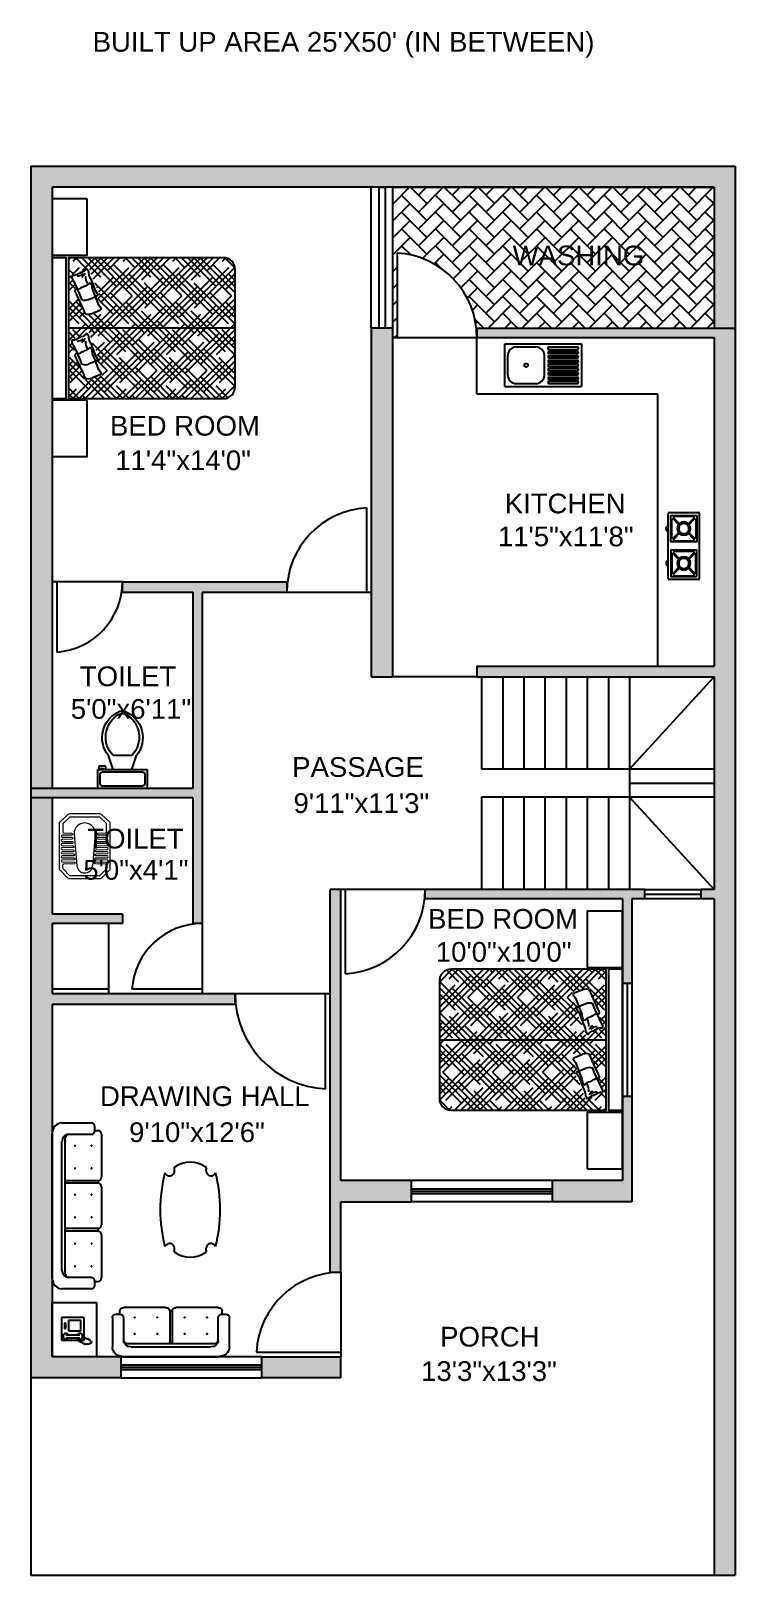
# Model space of a CAD drawing. Extents: x 9 to 309, y 12 to 669.
import ezdxf

# ---------------------------------------------------------------- set-up
doc = ezdxf.new("R2010")
doc.units = 0
doc.layers.get('0').update_dxf_attribs({"linetype": 'CONTINUOUS'})
doc.layers.add('66', color=50, linetype='CONTINUOUS')
doc.layers.add('Sanitary', color=7, linetype='CONTINUOUS')
doc.styles.get("Standard").update_dxf_attribs({"font": 'arial.ttf'})

# ---------------------------------------------------------------- blocks, each defined once
blk = doc.blocks.new('*X226')
at = {"color": 0}
for p, q in [((338.04, 510.4), (342.64, 515)), ((338.04, 513.05), (339.99, 515)), ((346.04, 505.14), (338.04, 513.14)), ((342.06, 511.77), (338.83, 515)), ((342.06, 506.47), (350.6, 515)), ((349.57, 509.57), (344.71, 514.42)), ((346.04, 513.09), (347.94, 515)), ((346.33, 508.08), (353.25, 515)), ((351.38, 510.4), (346.79, 515)), ((353.2, 511.24), (349.44, 515)), ((351.23, 510.33), (355.32, 514.42)), ((354, 513.09), (352.09, 515)), ((359.55, 512.84), (357.39, 515)), ((358.54, 512.34), (361.2, 515)), ((361.32, 513.73), (360.05, 515)), ((361.95, 497.18), (379.76, 515)), ((369.91, 507.79), (362.7, 515)), ((362.9, 514.04), (363.85, 515)), ((363.61, 512.1), (366.51, 515)), ((364.43, 510.27), (367.25, 513.09)), ((365.93, 514.42), (365.35, 515)), ((365.93, 503.81), (377.11, 515)), ((369.91, 510.44), (374.46, 515)), ((376.39, 509.26), (370.65, 515)), ((378.21, 510.1), (373.3, 515)), ((380.02, 510.93), (375.96, 515)), ((386.39, 512.52), (383.91, 515)), ((384.85, 512.13), (387.72, 515)), ((388.16, 513.4), (386.56, 515)), ((390.18, 514.04), (389.21, 515)), ((389.38, 514.01), (390.37, 515)), ((393.77, 510.44), (390.88, 513.34)), ((390.94, 512.91), (393.02, 515)), ((398.04, 511.48), (396.42, 513.09)), ((398.04, 514.13), (397.17, 515)), ((397.75, 514.42), (398.04, 514.71)), ((347.5, 501.03), (338.04, 510.49)), ((338.04, 507.75), (339.41, 509.12)), ((354, 491.88), (338.04, 507.84)), ((338.09, 499.84), (346.05, 507.8)), ((357.97, 490.56), (373.83, 506.41)), ((373.88, 501.16), (364.14, 510.9)), ((377.86, 494.53), (366.04, 506.35)), ((374.57, 508.43), (372.56, 510.44)), ((376.93, 509.51), (379.19, 511.77)), ((385.82, 494.53), (398.04, 506.76)), ((389.79, 501.16), (398.04, 509.41)), ((397.75, 503.81), (392.41, 509.15)), ((393.77, 507.79), (398.04, 512.06)), ((338.04, 497.14), (346.51, 505.61)), ((357.97, 485.25), (338.04, 505.19)), ((338.04, 494.49), (346.98, 503.43)), ((338.04, 491.84), (347.37, 501.16)), ((338.09, 478.62), (359.3, 499.84)), ((361.95, 478.62), (340.74, 499.84)), ((342.06, 485.25), (361.51, 504.7)), ((346.04, 491.88), (356.81, 502.65)), ((350.02, 498.51), (347.79, 500.74)), ((350.02, 498.51), (354.08, 502.57)), ((373.88, 479.95), (352.67, 501.16)), ((369.91, 486.58), (353.66, 502.82)), ((354, 483.93), (374.3, 504.23)), ((365.93, 493.21), (356.58, 502.55)), ((361.95, 499.84), (358.43, 503.36)), ((381.84, 487.9), (364.09, 505.65)), ((385.82, 481.27), (364.6, 502.49)), ((365.93, 482.6), (387.14, 503.81)), ((369.91, 489.23), (382.58, 501.9)), ((373.88, 495.86), (380.46, 502.43)), ((377.86, 481.27), (398.04, 501.45)), ((397.75, 482.6), (378.82, 501.52)), ((393.77, 489.23), (380.53, 502.47)), ((381.84, 487.9), (398.04, 504.11)), ((389.79, 495.86), (383.39, 502.26)), ((385.82, 502.49), (385.24, 503.06)), ((398.04, 495.57), (388.93, 504.67)), ((398.04, 498.22), (390.86, 505.4)), ((398.04, 500.87), (392.82, 506.09)), ((338.09, 497.18), (338.04, 497.23)), ((342.06, 490.56), (338.04, 494.58)), ((338.04, 489.18), (343.39, 494.53)), ((338.04, 475.93), (355.32, 493.21)), ((365.93, 471.99), (344.71, 493.21)), ((350.02, 477.3), (371.23, 498.51)), ((377.86, 473.32), (356.65, 494.53)), ((361.95, 475.97), (383.16, 497.18)), ((389.79, 474.65), (368.58, 495.86)), ((373.88, 474.65), (395.1, 495.86)), ((398.04, 479.66), (380.51, 497.18)), ((398.04, 492.92), (392.44, 498.51)), ((397.75, 493.21), (398.04, 493.5)), ((346.04, 483.93), (338.04, 491.93)), ((350.02, 477.3), (338.04, 489.28)), ((338.04, 486.53), (339.41, 487.9)), ((354, 470.67), (338.04, 486.62)), ((346.04, 470.67), (367.25, 491.88)), ((357.97, 469.34), (379.19, 490.56)), ((381.84, 466.69), (360.62, 487.9)), ((369.91, 468.02), (391.12, 489.23)), ((393.77, 468.02), (372.56, 489.23)), ((398.04, 477.01), (384.49, 490.56)), ((389.79, 479.95), (398.04, 488.2)), ((393.77, 486.58), (398.04, 490.85)), ((398.04, 490.26), (396.42, 491.88)), ((338.04, 473.27), (351.34, 486.58)), ((357.97, 464.04), (338.04, 483.97)), ((342.06, 464.04), (363.28, 485.25)), ((369.91, 465.36), (348.69, 486.58)), ((354, 462.71), (375.21, 483.93)), ((385.82, 460.06), (364.6, 481.27)), ((365.93, 461.39), (387.14, 482.6)), ((397.75, 461.39), (376.53, 482.6)), ((377.86, 460.06), (398.04, 480.24)), ((381.84, 466.69), (398.04, 482.89)), ((385.82, 473.32), (398.04, 485.54)), ((398.04, 474.35), (388.47, 483.93)), ((338.04, 470.62), (347.37, 479.95)), ((338.09, 475.97), (338.04, 476.02)), ((338.09, 457.41), (359.3, 478.62)), ((361.95, 457.41), (340.74, 478.62)), ((350.02, 456.08), (371.23, 477.3)), ((373.88, 458.74), (352.67, 479.95)), ((361.95, 454.76), (383.16, 475.97)), ((389.79, 453.43), (368.58, 474.65)), ((373.88, 453.43), (395.1, 474.65)), ((398.04, 458.44), (380.51, 475.97)), ((398.04, 471.7), (392.44, 477.3)), ((342.06, 469.34), (338.04, 473.37)), ((338.04, 467.97), (343.39, 473.32)), ((338.04, 454.71), (355.32, 471.99)), ((346.04, 462.71), (338.04, 470.71)), ((350.02, 456.08), (338.04, 468.06)), ((365.93, 450.78), (344.71, 471.99)), ((346.04, 449.45), (367.25, 470.67)), ((377.86, 452.11), (356.65, 473.32)), ((357.97, 448.13), (379.19, 469.34)), ((369.91, 446.8), (391.12, 468.02)), ((393.77, 446.8), (372.56, 468.02)), ((398.04, 455.79), (384.49, 469.34)), ((389.79, 458.74), (398.04, 466.98)), ((393.77, 465.36), (398.04, 469.63)), ((398.04, 469.05), (396.42, 470.67)), ((397.75, 471.99), (398.04, 472.29)), ((338.04, 465.32), (339.41, 466.69)), ((354, 449.45), (338.04, 465.41)), ((338.04, 452.06), (351.34, 465.36)), ((356.8, 444), (338.04, 462.76)), ((343.24, 444), (363.28, 464.04)), ((369.91, 444.15), (348.69, 465.36)), ((356.49, 444), (375.21, 462.71)), ((381.84, 445.48), (360.62, 466.69)), ((369.75, 444), (387.14, 461.39)), ((393.86, 444.07), (376.53, 461.39)), ((381.84, 445.48), (398.04, 461.68)), ((385.82, 452.11), (398.04, 464.33)), ((398.04, 453.14), (388.47, 462.71)), ((338.04, 449.41), (347.37, 458.74)), ((338.09, 454.76), (338.04, 454.8)), ((354.15, 444), (340.74, 457.41)), ((345.89, 444), (359.3, 457.41)), ((367.41, 444), (352.67, 458.74)), ((359.15, 444), (371.23, 456.08)), ((380.66, 444), (364.6, 460.06)), ((372.4, 444), (383.16, 454.76)), ((391.27, 444), (380.51, 454.76)), ((383.01, 444), (398.04, 459.03)), ((398.04, 450.49), (392.44, 456.08)), ((342.06, 448.13), (338.04, 452.15)), ((343.54, 444), (338.04, 449.5)), ((338.4, 447.12), (343.39, 452.11)), ((351.5, 444), (344.71, 450.78)), ((348.54, 444), (355.32, 450.78)), ((364.75, 444), (356.65, 452.11)), ((361.8, 444), (367.25, 449.45)), ((378.01, 444), (368.58, 453.43)), ((375.06, 444), (379.19, 448.13)), ((388.62, 444), (384.49, 448.13)), ((385.66, 444), (395.1, 453.43)), ((393.77, 444.15), (398, 448.38)), ((397.93, 447.95), (396.42, 449.45)), ((397.75, 450.78), (398.04, 451.07)), ((348.85, 444), (348.69, 444.15)), ((351.19, 444), (351.34, 444.15)), ((362.1, 444), (360.62, 445.48)), ((375.36, 444), (372.56, 446.8)), ((388.31, 444), (391.12, 446.8))]:
    blk.add_line(p, q, dxfattribs=at)
blk = doc.blocks.new('Toilet - top')
for p, q in [((9.5, -6), (9.5, -2)), ((-10, -8.5), (-8, -8.5)), ((-10, -9.5), (-10, -8.5)), ((-7, -9.5), (-10, -9.5)), ((-8, -8.5), (-8, -8)), ((-7, -8), (-7, -9.5)), ((-4, -8), (-6, -14)), ((4, -8), (6, -14)), ((4, -14), (-4, -14))]:
    blk.add_line(p, q)
blk.add_lwpolyline([(10.5, -8), (10.5, 0), (-10.5, 0), (-10.5, -8)], close=True)
for points in [[(-9.5, -2), (-9.5, -6)], [(8.5, -1), (-8.5, -1)], [(-8.5, -7), (8.5, -7)]]:
    blk.add_lwpolyline(points)
for centre, radius, start, end in [((-8.62, -1.88), 0.884, 81.8699, 188.1301), ((-8.62, -6.12), 0.884, 171.8699, 278.1301), ((8.62, -1.88), 0.884, 351.8699, 98.1301), ((8.62, -6.12), 0.884, 261.8699, 8.1301), ((3.52, -21.58), 12.17, 141.46911, 247.97143), ((4.2, -21.82), 11.33, 136.36773, 238.94682), ((-3.52, -21.58), 12.17, 292.02843, 38.53071), ((-4.2, -21.82), 11.33, 301.05301, 43.63209), ((0, -27.88), 4, 245.73182, 294.26817), ((0, -29), 4, 254.86053, 285.13947)]:
    blk.add_arc(centre, radius, start, end)
blk = doc.blocks.new('SO')
at = {"color": 9}
for p, q in [((-648.45, -809.98), (-603.61, -809.98)), ((-648.45, -809.98), (-603.61, -809.98)), ((-653.76, -828.55), (-653.76, -814.63)), ((-653.76, -828.55), (-653.76, -814.63)), ((-648.45, -828.55), (-648.45, -817.72)), ((-648.45, -828.55), (-648.45, -817.72)), ((-644.91, -814.63), (-607.15, -814.63)), ((-644.91, -814.63), (-607.15, -814.63)), ((-644.91, -816.17), (-607.15, -816.17)), ((-644.91, -816.17), (-607.15, -816.17)), ((-626.62, -831.64), (-626.62, -816.17)), ((-626.62, -831.64), (-626.62, -816.17)), ((-626.62, -831.64), (-626.62, -816.17)), ((-626.62, -831.64), (-626.62, -816.17)), ((-625.44, -831.64), (-625.44, -816.17)), ((-625.44, -831.64), (-625.44, -816.17)), ((-603.61, -817.72), (-603.61, -828.55)), ((-603.61, -817.72), (-603.61, -828.55)), ((-598.3, -814.63), (-598.3, -828.55)), ((-598.3, -814.63), (-598.3, -828.55)), ((-651.99, -830.1), (-650.22, -830.1)), ((-651.99, -830.1), (-650.22, -830.1)), ((-650.22, -830.1), (-650.22, -831.64)), ((-650.22, -830.1), (-650.22, -831.64)), ((-626.62, -831.64), (-625.44, -831.64)), ((-626.62, -831.64), (-625.44, -831.64)), ((-601.84, -830.1), (-601.84, -831.64)), ((-601.84, -830.1), (-600.07, -830.1)), ((-601.84, -830.1), (-600.07, -830.1)), ((-601.84, -830.1), (-601.84, -831.64)), ((-628.39, -833.19), (-648.45, -833.19)), ((-628.39, -833.19), (-648.45, -833.19)), ((-603.61, -833.19), (-623.67, -833.19)), ((-603.61, -833.19), (-623.67, -833.19))]:
    blk.add_line(p, q, dxfattribs=at)
for centre, major_axis, start_param, end_param in [((-648.45, -814.63), (5.31, 0), 1.570796, 3.141593), ((-648.45, -814.63), (5.31, 0), 1.570796, 3.141593), ((-603.61, -814.63), (-5.31, 0), 3.141593, 4.712389), ((-603.61, -814.63), (-5.31, 0), 3.141593, 4.712389), ((-644.91, -817.72), (-3.54, 0), 4.712389, 6.283185), ((-644.91, -817.72), (-3.54, 0), 4.712389, 6.283185), ((-645.89, -818.32), (-2.65, 0), 4.332267, 6.019807), ((-645.89, -818.32), (-2.65, 0), 4.332267, 6.019807), ((-607.15, -817.72), (-3.54, 0), 3.141593, 4.712389), ((-607.15, -817.72), (-3.54, 0), 3.141593, 4.712389), ((-606.17, -818.32), (-2.65, 0), 3.404971, 5.092511), ((-606.17, -818.32), (-2.65, 0), 3.404971, 5.092511), ((-643.14, -820.81), (-0.133, 0), 3.141593, 6.283185), ((-643.14, -820.81), (-0.133, 0), 3.141593, 6.283185), ((-643.14, -820.81), (-0.133, 0), 0, 3.141593), ((-643.14, -820.81), (-0.133, 0), 0, 3.141593), ((-632.52, -820.81), (-0.133, 0), 3.141593, 6.283185), ((-632.52, -820.81), (-0.133, 0), 3.141593, 6.283185), ((-632.52, -820.81), (-0.133, 0), 0, 3.141593), ((-632.52, -820.81), (-0.133, 0), 0, 3.141593), ((-619.54, -820.81), (-0.133, 0), 3.141593, 6.283185), ((-619.54, -820.81), (-0.133, 0), 3.141593, 6.283185), ((-619.54, -820.81), (-0.133, 0), 0, 3.141593), ((-619.54, -820.81), (-0.133, 0), 0, 3.141593), ((-608.92, -820.81), (-0.133, 0), 3.141593, 6.283185), ((-608.92, -820.81), (-0.133, 0), 3.141593, 6.283185), ((-608.92, -820.81), (-0.133, 0), 0, 3.141593), ((-608.92, -820.81), (-0.133, 0), 0, 3.141593), ((-651.99, -828.55), (-1.77, 0), 0, 1.570796), ((-651.99, -828.55), (-1.77, 0), 0, 1.570796), ((-650.22, -828.55), (1.77, 0), 4.712389, 6.283185), ((-650.22, -828.55), (1.77, 0), 4.712389, 6.283185), ((-648.45, -831.64), (-1.77, 0), 0, 1.570796), ((-648.45, -831.64), (-1.77, 0), 0, 1.570796), ((-643.14, -828.55), (-0.133, 0), 3.141593, 6.283185), ((-643.14, -828.55), (-0.133, 0), 3.141593, 6.283185), ((-643.14, -828.55), (-0.133, 0), 0, 3.141593), ((-643.14, -828.55), (-0.133, 0), 0, 3.141593), ((-632.52, -828.55), (-0.133, 0), 3.141593, 6.283185), ((-632.52, -828.55), (-0.133, 0), 3.141593, 6.283185), ((-632.52, -828.55), (-0.133, 0), 0, 3.141593), ((-632.52, -828.55), (-0.133, 0), 0, 3.141593), ((-628.39, -831.64), (-1.77, 0), 1.570796, 3.141593), ((-628.39, -831.64), (-1.77, 0), 1.570796, 3.141593), ((-623.67, -831.64), (1.77, 0), 3.141593, 4.712389), ((-623.67, -831.64), (1.77, 0), 3.141593, 4.712389), ((-619.54, -828.55), (-0.133, 0), 3.141593, 6.283185), ((-619.54, -828.55), (-0.133, 0), 3.141593, 6.283185), ((-619.54, -828.55), (-0.133, 0), 0, 3.141593), ((-619.54, -828.55), (-0.133, 0), 0, 3.141593), ((-608.92, -828.55), (-0.133, 0), 3.141593, 6.283185), ((-608.92, -828.55), (-0.133, 0), 3.141593, 6.283185), ((-608.92, -828.55), (-0.133, 0), 0, 3.141593), ((-608.92, -828.55), (-0.133, 0), 0, 3.141593), ((-601.84, -828.55), (-1.77, 0), 0, 1.570796), ((-601.84, -828.55), (-1.77, 0), 0, 1.570796), ((-603.61, -831.64), (1.77, 0), 4.712389, 6.283185), ((-603.61, -831.64), (1.77, 0), 4.712389, 6.283185), ((-600.07, -828.55), (1.77, 0), 4.712389, 6.283185), ((-600.07, -828.55), (1.77, 0), 4.712389, 6.283185)]:
    blk.add_ellipse(centre, major_axis=major_axis, ratio=0.874024, start_param=start_param, end_param=end_param, dxfattribs=at)

msp = doc.modelspace()

# ---------------------------------------------------------------- hatches: boundary and pattern name
at = {"linetype": 'ByBlock', "ltscale": 50}
for points in [[(153.52, 602.73), (162.52, 602.73), (234.52, 602.73), (299.52, 602.73), (299.52, 542.74), (308.52, 542.74), (308.52, 611.73), (8.52, 611.73), (8.52, 346.73), (17.52, 346.73), (17.52, 430.23), (17.52, 482.73), (17.52, 602.73)], [(153.52, 394.23), (162.52, 394.23), (162.52, 398.73), (162.52, 538.74), (162.52, 542.74), (153.52, 542.74)], [(299.52, 398.73), (198.52, 398.73), (198.52, 394.23), (299.52, 394.23), (299.52, 303.73), (294.02, 303.73), (294.02, 299.73), (299.52, 299.73), (299.52, 11.73), (308.52, 11.73), (308.52, 542.74), (299.52, 542.74), (198.52, 542.74), (198.52, 538.74), (299.52, 538.74)], [(77.52, 342.73), (77.52, 289.23), (81.52, 289.23), (81.52, 430.23), (117.52, 430.23), (117.52, 434.73), (47.52, 434.73), (47.52, 430.23), (77.52, 430.23), (77.52, 346.73), (8.52, 346.73), (8.52, 342.73)], [(8.52, 95.73), (46.77, 95.73), (46.77, 104.73), (17.52, 104.73), (17.52, 127.87), (17.52, 230.73), (17.52, 254.73), (95.52, 254.73), (95.52, 259.23), (17.52, 259.23), (17.52, 289.23), (47.52, 289.23), (47.52, 293.23), (17.52, 293.23), (17.52, 342.73), (8.52, 342.73)], [(140.52, 303.73), (136.02, 303.73), (136.02, 259.23), (136.02, 140.73), (140.52, 140.73), (140.52, 170.73), (170.52, 170.73), (170.52, 179.73), (140.52, 179.73)], [(176.52, 303.73), (176.52, 299.73), (260.52, 299.73), (260.52, 263.73), (264.52, 263.73), (264.52, 299.73), (270.02, 299.73), (270.02, 303.73)], [(264.52, 170.73), (264.52, 215.73), (260.52, 215.73), (260.52, 209.73), (260.52, 179.73), (230.52, 179.73), (230.52, 170.73)], [(140.52, 95.73), (140.52, 104.73), (106.77, 104.73), (106.77, 95.73)]]:
    msp.add_hatch(color=256, dxfattribs=at).paths.add_polyline_path(points)
at = {"linetype": 'ByBlock', "ltscale": 50, "true_color": 0xb1cde1}
h = msp.add_hatch(dxfattribs=at)
h.set_pattern_fill('AR-HBONE', color=9, scale=0.05, style=0)
h.set_pattern_definition([(45, (-448077.639, 221082.587), (7e-16, 7.184204897), [15.24, -5.08]), (135, (-448074.047, 221086.179), (7e-16, 7.184204897), [15.24, -5.08])])
h.paths.add_polyline_path([(299.52, 602.73), (229.97, 602.73), (162.52, 602.73), (162.52, 542.74), (162.52, 538.74), (164.52, 538.74), (164.52, 574.68, -0.398022), (198.52, 538.74), (198.52, 542.74), (299.52, 542.74)])
h.paths.add_polyline_path([(211.58, 567.15), (271.98, 567.15), (271.98, 580.17), (211.58, 580.17)], flags=24)

# ---------------------------------------------------------------- linework, layer by layer
at = {"linetype": 'ByBlock', "ltscale": 50}
for p, q in [((8.52, 611.73), (8.52, 11.73)), ((8.52, 611.73), (308.52, 611.73)), ((308.52, 611.73), (308.52, 11.73)), ((153.52, 602.73), (17.52, 602.73)), ((17.52, 602.73), (17.52, 482.73)), ((162.52, 602.73), (153.52, 602.73)), ((162.52, 602.73), (234.52, 602.73)), ((299.52, 602.73), (229.97, 602.73)), ((229.97, 602.73), (299.52, 602.73)), ((299.52, 602.73), (299.52, 542.74)), ((153.52, 542.74), (153.52, 394.23)), ((162.52, 542.74), (153.52, 542.74)), ((162.52, 542.74), (162.52, 538.74)), ((198.52, 542.74), (198.52, 538.74)), ((198.52, 542.74), (299.52, 542.74)), ((299.52, 542.74), (308.52, 542.74)), ((162.52, 538.74), (162.52, 398.73)), ((198.52, 538.74), (299.52, 538.74)), ((198.52, 514.74), (198.52, 538.74)), ((275.52, 538.74), (275.52, 538.74)), ((299.52, 538.74), (299.52, 398.73)), ((198.52, 514.74), (275.52, 514.74)), ((275.52, 514.74), (275.52, 398.73)), ((299.52, 514.74), (299.52, 514.74)), ((17.52, 482.73), (17.52, 430.23)), ((47.52, 434.73), (117.52, 434.73)), ((47.52, 430.23), (47.52, 434.73)), ((117.52, 434.73), (117.52, 430.23)), ((17.52, 430.23), (17.52, 346.73)), ((47.52, 430.23), (77.52, 430.23)), ((77.52, 430.23), (77.52, 346.73)), ((81.52, 430.23), (81.52, 289.23)), ((81.52, 430.23), (117.52, 430.23)), ((162.52, 398.73), (162.52, 394.23)), ((198.52, 398.73), (299.52, 398.73)), ((198.52, 398.73), (198.52, 394.23)), ((153.52, 394.23), (162.52, 394.23)), ((198.52, 394.23), (162.52, 394.23)), ((198.52, 394.23), (299.52, 394.23)), ((299.52, 394.23), (299.52, 303.73)), ((77.52, 346.73), (8.52, 346.73)), ((77.52, 342.73), (8.52, 342.73)), ((17.52, 342.73), (17.52, 293.23)), ((77.52, 342.73), (77.52, 289.23)), ((140.52, 303.73), (136.02, 303.73)), ((136.02, 259.23), (136.02, 303.73)), ((140.52, 179.73), (140.52, 303.73)), ((176.52, 299.73), (176.52, 303.73)), ((270.02, 303.73), (176.52, 303.73)), ((270.02, 299.73), (270.02, 303.73)), ((299.52, 303.73), (294.02, 303.73)), ((294.02, 299.73), (294.02, 303.73)), ((260.52, 299.73), (176.52, 299.73)), ((260.52, 299.73), (260.52, 179.73)), ((270.02, 299.73), (264.52, 299.73)), ((264.52, 299.73), (264.52, 263.73)), ((299.52, 299.73), (294.02, 299.73)), ((299.52, 299.73), (299.52, 11.73)), ((47.52, 293.23), (17.52, 293.23)), ((47.52, 293.23), (47.52, 289.23)), ((17.52, 289.23), (17.52, 259.23)), ((47.52, 289.23), (17.52, 289.23)), ((41.52, 289.23), (41.52, 259.23)), ((81.52, 289.23), (77.52, 289.23)), ((260.52, 263.73), (264.52, 263.73)), ((41.52, 261.23), (17.52, 261.23)), ((95.52, 259.23), (17.52, 259.23)), ((95.52, 254.73), (95.52, 259.23)), ((136.02, 140.73), (136.02, 259.23)), ((17.52, 254.73), (17.52, 230.73)), ((95.52, 254.73), (17.52, 254.73)), ((17.52, 230.73), (17.52, 104.73)), ((260.52, 215.73), (264.52, 215.73)), ((264.52, 215.73), (264.52, 170.73)), ((170.52, 179.73), (140.52, 179.73)), ((170.52, 179.73), (170.52, 170.73)), ((230.52, 179.73), (230.52, 170.73)), ((260.52, 179.73), (230.52, 179.73)), ((140.52, 140.73), (140.52, 170.73)), ((140.52, 170.73), (170.52, 170.73)), ((264.52, 170.73), (230.52, 170.73)), ((136.02, 140.73), (140.52, 140.73)), ((46.77, 104.73), (17.52, 104.73)), ((46.77, 104.73), (46.77, 95.73)), ((106.77, 104.73), (140.52, 104.73)), ((106.77, 104.73), (106.77, 95.73)), ((140.52, 95.73), (140.52, 104.73)), ((46.77, 95.73), (8.52, 95.73)), ((140.52, 95.73), (106.77, 95.73)), ((8.52, 11.73), (299.53, 11.73)), ((248.52, 11.73), (308.52, 11.73))]:
    msp.add_line(p, q, dxfattribs=at)
at = {"color": 121, "linetype": 'ByBlock', "ltscale": 50}
for p, q in [((153.52, 542.74), (153.52, 602.73)), ((162.52, 602.73), (162.52, 542.74)), ((200.52, 394.23), (200.52, 354.98)), ((209.52, 394.23), (209.52, 354.98)), ((218.52, 394.23), (218.52, 354.98)), ((227.52, 394.23), (227.52, 354.98)), ((236.52, 394.23), (236.52, 354.98)), ((245.52, 394.23), (245.52, 354.98)), ((254.52, 394.23), (254.52, 354.98)), ((263.52, 394.23), (263.52, 303.73)), ((263.52, 354.98), (299.52, 394.23)), ((299.52, 354.98), (200.52, 354.98)), ((263.52, 348.98), (299.52, 348.98)), ((200.52, 342.98), (200.52, 303.73)), ((299.52, 342.98), (200.52, 342.98)), ((209.52, 342.98), (209.52, 303.73)), ((218.52, 342.98), (218.52, 303.73)), ((227.52, 342.98), (227.52, 303.73)), ((236.52, 342.98), (236.52, 303.73)), ((245.52, 342.98), (245.52, 303.73)), ((254.52, 342.98), (254.52, 303.73)), ((263.52, 342.98), (299.52, 303.73)), ((270.02, 303.73), (294.02, 303.73)), ((294.02, 299.73), (270.02, 299.73)), ((264.52, 263.73), (264.52, 215.73)), ((230.52, 179.73), (170.52, 179.73)), ((230.52, 170.73), (170.52, 170.73)), ((106.77, 104.73), (46.77, 104.73)), ((46.77, 95.73), (106.77, 95.73))]:
    msp.add_line(p, q, dxfattribs=at)
at = {"color": 70, "linetype": 'ByBlock', "ltscale": 50}
for p, q in [((164.52, 574.68), (164.52, 538.74)), ((162.52, 538.74), (198.52, 538.74)), ((151.52, 466.18), (151.52, 430.23)), ((47.52, 434.73), (17.52, 434.73)), ((19.52, 434.73), (19.52, 404.8)), ((117.52, 430.23), (153.52, 430.23)), ((176.52, 303.73), (140.52, 303.73)), ((142.52, 267.79), (142.52, 303.73)), ((81.52, 289.23), (81.52, 259.23)), ((81.52, 261.23), (51.59, 261.23)), ((136.02, 259.23), (95.52, 259.23)), ((134.02, 218.78), (134.02, 259.23)), ((140.52, 140.73), (140.52, 104.73)), ((104.57, 106.73), (140.52, 106.73))]:
    msp.add_line(p, q, dxfattribs=at)
at = {"color": 3}
for p, q in [((95.52, 542.73), (24.52, 542.73)), ((182.52, 239.73), (253.52, 239.73))]:
    msp.add_line(p, q, dxfattribs=at)
at = {"color": 9, "true_color": 0xb1cde1}
for p, q in [((81.52, 390.24), (81.52, 329.23)), ((81.52, 390.24), (81.52, 329.23)), ((21.73, 204.26), (34.36, 204.26)), ((21.73, 204.26), (34.36, 204.26)), ((17.52, 138.44), (17.52, 199.45)), ((17.52, 138.44), (17.52, 199.45)), ((24.53, 199.45), (34.36, 199.45)), ((24.53, 199.45), (34.36, 199.45)), ((35.76, 201.05), (35.76, 202.66)), ((35.76, 201.05), (35.76, 202.66)), ((35.76, 201.05), (37.16, 201.05)), ((35.76, 201.05), (37.16, 201.05)), ((38.57, 199.45), (38.57, 181.25)), ((38.57, 199.45), (38.57, 181.25)), ((21.73, 141.65), (21.73, 196.24)), ((21.73, 141.65), (21.73, 196.24)), ((23.13, 141.65), (23.13, 196.24)), ((23.13, 141.65), (23.13, 196.24)), ((37.16, 179.65), (23.13, 179.65)), ((37.16, 179.65), (23.13, 179.65)), ((37.16, 178.58), (23.13, 178.58)), ((37.16, 178.58), (23.13, 178.58)), ((37.16, 178.58), (37.16, 179.65)), ((37.16, 178.58), (37.16, 179.65)), ((38.57, 176.97), (38.57, 160.92)), ((38.57, 176.97), (38.57, 160.92)), ((37.16, 159.31), (23.13, 159.31)), ((37.16, 159.31), (23.13, 159.31)), ((37.16, 158.24), (23.13, 158.24)), ((37.16, 158.24), (23.13, 158.24)), ((37.16, 158.24), (37.16, 159.26)), ((37.16, 158.24), (37.16, 159.26)), ((38.57, 156.63), (38.57, 138.44)), ((38.57, 156.63), (38.57, 138.44)), ((34.36, 138.44), (24.53, 138.44)), ((34.36, 138.44), (24.53, 138.44)), ((34.36, 133.62), (21.73, 133.62)), ((34.36, 133.62), (21.73, 133.62)), ((35.76, 135.23), (35.76, 136.83)), ((35.76, 136.83), (37.16, 136.83)), ((35.76, 136.83), (37.16, 136.83)), ((35.76, 135.23), (35.76, 136.83))]:
    msp.add_line(p, q, dxfattribs=at)
at = {"color": 3, "lineweight": 20}
for p, q in [((24.28, 335.61), (20.82, 332.32)), ((38.06, 335.84), (24.85, 335.84)), ((38.06, 335.84), (33.23, 335.84)), ((42.09, 332.32), (38.63, 335.61)), ((20.56, 331.73), (20.56, 312.58)), ((42.35, 312.58), (42.35, 331.73)), ((26.95, 327.1), (28.12, 313.8)), ((35.96, 327.1), (34.79, 313.8)), ((20.81, 312), (24.16, 308.66)), ((38.75, 308.66), (42.1, 312)), ((24.41, 308.42), (24.4, 308.42)), ((24.74, 308.42), (38.17, 308.42)), ((38.5, 308.42), (38.51, 308.42))]:
    msp.add_line(p, q, dxfattribs=at)
at = {"color": 30, "linetype": 'ByBlock', "ltscale": 50}
for p, q in [((270.02, 301.73), (294.02, 301.73)), ((262.52, 263.73), (262.52, 215.73)), ((170.52, 176.23), (230.52, 176.23)), ((170.52, 175.23), (230.52, 175.23)), ((170.52, 174.23), (230.52, 174.23)), ((46.77, 101.23), (106.77, 101.23)), ((46.77, 100.23), (106.77, 100.23)), ((46.77, 99.23), (106.77, 99.23))]:
    msp.add_line(p, q, dxfattribs=at)
msp.add_lwpolyline([(156.9, 602.73), (159.45, 602.73), (159.45, 542.74), (156.9, 542.74)], close=True, dxfattribs=at)
at = {"linetype": 'ByBlock', "ltscale": 50}
msp.add_lwpolyline([(234.52, 602.73), (162.52, 602.73)], dxfattribs=at)
at = {"color": 50}
for points in [[(32.52, 597.73), (17.52, 597.73), (17.52, 573.73), (32.52, 573.73)], [(32.52, 512.05), (17.52, 512.05), (17.52, 488.05), (32.52, 488.05)], [(245.52, 270.42), (260.52, 270.42), (260.52, 294.42), (245.52, 294.42)], [(245.52, 184.73), (260.52, 184.73), (260.52, 208.73), (245.52, 208.73)]]:
    msp.add_lwpolyline(points, close=True, dxfattribs=at)
at = {"color": 2}
for points in [[(17.52, 572.73), (17.52, 512.73), (23.52, 512.73), (23.52, 572.73)], [(260.52, 209.73), (260.52, 269.73), (254.52, 269.73), (254.52, 209.73)]]:
    msp.add_lwpolyline(points, close=True, dxfattribs=at)
at = {"color": 3}
for points in [[(90.52, 572.73), (24.52, 572.73), (24.52, 512.73), (90.52, 512.73, 0.414214), (95.52, 517.73), (95.52, 567.73, 0.414214)], [(187.52, 209.73), (253.52, 209.73), (253.52, 269.73), (187.52, 269.73, 0.414214), (182.52, 264.73), (182.52, 214.73, 0.414214)]]:
    msp.add_lwpolyline(points, format="xyb", close=True, dxfattribs=at)
at = {"color": 1}
for points in [[(33.21, 566.85), (33.04, 567.08), (32.8, 567.37), (32.63, 567.73), (32.22, 567.84), (31.92, 567.67), (31.04, 566.9), (30.75, 566.67), (29.87, 566.43), (29.34, 566.14), (28.81, 565.9), (28.28, 565.67), (27.81, 565.38), (27.17, 565.08), (26.81, 565.14), (26.29, 565.2), (26.08, 565.09), (26, 564.99), (25.93, 564.85), (25.93, 564.61), (25.93, 564.32), (25.99, 564.02), (26.23, 563.73), (26.46, 563.14), (26.64, 562.85), (28.05, 559.79), (29.51, 556.5), (29.87, 555.62), (30.28, 554.92), (30.87, 554.68), (31.63, 554.62), (32.45, 554.74), (33.1, 554.92), (33.39, 555.09), (34.51, 555.5), (36.5, 556.39), (36.95, 556.56), (37.05, 556.76), (37.08, 557.03), (36.13, 558.44), (34.15, 563.61), (33.98, 563.85), (33.39, 565.34), (33.27, 566.4), (33.21, 566.67)], [(34.59, 560.9), (34.42, 561.13), (34.18, 561.43), (34.01, 561.78), (33.6, 561.9), (33.3, 561.72), (32.42, 560.96), (32.13, 560.72), (31.25, 560.49), (30.72, 560.19), (30.19, 559.96), (29.66, 559.72), (29.19, 559.43), (28.55, 559.13), (28.19, 559.19), (27.67, 559.25), (27.46, 559.14), (27.39, 559.04), (27.31, 558.9), (27.31, 558.66), (27.31, 558.37), (27.37, 558.08), (27.61, 557.78), (27.84, 557.19), (28.02, 556.9), (29.43, 553.85), (30.9, 550.55), (31.25, 549.67), (31.66, 548.97), (32.25, 548.73), (33.01, 548.67), (33.83, 548.79), (34.48, 548.97), (34.77, 549.14), (35.89, 549.56), (37.88, 550.44), (38.33, 550.61), (38.43, 550.81), (38.46, 551.08), (37.51, 552.49), (35.53, 557.66), (35.36, 557.9), (34.77, 559.39), (34.66, 560.45), (34.59, 560.72)], [(33.21, 539.36), (33.04, 539.59), (32.8, 539.89), (32.63, 540.24), (32.22, 540.36), (31.92, 540.18), (31.04, 539.42), (30.75, 539.18), (29.87, 538.95), (29.34, 538.65), (28.81, 538.42), (28.28, 538.18), (27.81, 537.89), (27.17, 537.6), (26.81, 537.65), (26.29, 537.71), (26.08, 537.61), (26, 537.5), (25.93, 537.36), (25.93, 537.13), (25.93, 536.83), (25.99, 536.54), (26.23, 536.24), (26.46, 535.66), (26.64, 535.36), (28.05, 532.31), (29.51, 529.02), (29.87, 528.13), (30.28, 527.43), (30.87, 527.19), (31.63, 527.14), (32.45, 527.25), (33.1, 527.43), (33.39, 527.61), (34.51, 528.02), (36.5, 528.9), (36.95, 529.08), (37.05, 529.28), (37.08, 529.55), (36.13, 530.95), (34.15, 536.13), (33.98, 536.36), (33.39, 537.85), (33.27, 538.91), (33.21, 539.18)], [(34.59, 533.41), (34.42, 533.64), (34.18, 533.94), (34.01, 534.29), (33.6, 534.41), (33.3, 534.23), (32.42, 533.47), (32.13, 533.23), (31.25, 533), (30.72, 532.7), (30.19, 532.47), (29.66, 532.23), (29.19, 531.94), (28.55, 531.65), (28.19, 531.71), (27.67, 531.76), (27.46, 531.66), (27.39, 531.55), (27.31, 531.41), (27.31, 531.18), (27.31, 530.88), (27.37, 530.59), (27.61, 530.3), (27.84, 529.71), (28.02, 529.41), (29.43, 526.36), (30.9, 523.07), (31.25, 522.19), (31.66, 521.48), (32.25, 521.25), (33.01, 521.19), (33.83, 521.3), (34.48, 521.48), (34.77, 521.66), (35.89, 522.07), (37.88, 522.95), (38.33, 523.13), (38.43, 523.33), (38.46, 523.6), (37.51, 525), (35.53, 530.18), (35.36, 530.41), (34.77, 531.9), (34.66, 532.96), (34.59, 533.23)], [(243.44, 249.06), (243.62, 248.82), (243.85, 248.53), (244.03, 248.18), (244.44, 248.06), (244.73, 248.24), (245.61, 249), (245.91, 249.24), (246.79, 249.47), (247.32, 249.76), (247.85, 250), (248.37, 250.23), (248.84, 250.53), (249.49, 250.82), (249.84, 250.76), (250.37, 250.7), (250.57, 250.81), (250.65, 250.92), (250.72, 251.06), (250.72, 251.29), (250.72, 251.59), (250.66, 251.88), (250.43, 252.17), (250.19, 252.76), (250.02, 253.06), (248.61, 256.11), (247.14, 259.4), (246.79, 260.28), (246.38, 260.99), (245.79, 261.22), (245.03, 261.28), (244.21, 261.16), (243.56, 260.99), (243.27, 260.81), (242.15, 260.4), (240.15, 259.52), (239.71, 259.34), (239.61, 259.14), (239.58, 258.87), (240.52, 257.47), (242.5, 252.29), (242.68, 252.06), (243.26, 250.56), (243.38, 249.5), (243.44, 249.24)], [(244.82, 243.11), (245, 242.88), (245.23, 242.58), (245.41, 242.23), (245.82, 242.11), (246.11, 242.29), (247, 243.05), (247.29, 243.29), (248.17, 243.52), (248.7, 243.82), (249.23, 244.05), (249.76, 244.29), (250.22, 244.58), (250.87, 244.87), (251.22, 244.81), (251.75, 244.76), (251.96, 244.86), (252.03, 244.97), (252.1, 245.11), (252.1, 245.34), (252.1, 245.64), (252.04, 245.93), (251.81, 246.23), (251.58, 246.81), (251.4, 247.11), (249.99, 250.16), (248.52, 253.45), (248.17, 254.33), (247.76, 255.04), (247.17, 255.27), (246.41, 255.33), (245.59, 255.22), (244.94, 255.04), (244.65, 254.86), (243.53, 254.45), (241.53, 253.57), (241.09, 253.39), (240.99, 253.19), (240.96, 252.92), (241.9, 251.52), (243.88, 246.34), (244.06, 246.11), (244.65, 244.62), (244.76, 243.56), (244.82, 243.29)], [(243.44, 221.57), (243.62, 221.34), (243.85, 221.04), (244.03, 220.69), (244.44, 220.57), (244.73, 220.75), (245.61, 221.51), (245.91, 221.75), (246.79, 221.98), (247.32, 222.28), (247.85, 222.51), (248.37, 222.75), (248.84, 223.04), (249.49, 223.34), (249.84, 223.28), (250.37, 223.22), (250.57, 223.32), (250.65, 223.43), (250.72, 223.57), (250.72, 223.81), (250.72, 224.1), (250.66, 224.39), (250.43, 224.69), (250.19, 225.27), (250.02, 225.57), (248.61, 228.62), (247.14, 231.91), (246.79, 232.8), (246.38, 233.5), (245.79, 233.74), (245.03, 233.79), (244.21, 233.68), (243.56, 233.5), (243.27, 233.32), (242.15, 232.91), (240.15, 232.03), (239.71, 231.85), (239.61, 231.65), (239.58, 231.38), (240.52, 229.98), (242.5, 224.8), (242.68, 224.57), (243.26, 223.08), (243.38, 222.02), (243.44, 221.75)], [(244.82, 215.62), (245, 215.39), (245.23, 215.09), (245.41, 214.74), (245.82, 214.62), (246.11, 214.8), (247, 215.57), (247.29, 215.8), (248.17, 216.04), (248.7, 216.33), (249.23, 216.56), (249.76, 216.8), (250.22, 217.09), (250.87, 217.39), (251.22, 217.33), (251.75, 217.27), (251.96, 217.38), (252.03, 217.48), (252.1, 217.62), (252.1, 217.86), (252.1, 218.15), (252.04, 218.44), (251.81, 218.74), (251.58, 219.33), (251.4, 219.62), (249.99, 222.67), (248.52, 225.97), (248.17, 226.85), (247.76, 227.55), (247.17, 227.79), (246.41, 227.85), (245.59, 227.73), (244.94, 227.55), (244.65, 227.38), (243.53, 226.96), (241.53, 226.08), (241.09, 225.91), (240.99, 225.71), (240.96, 225.44), (241.9, 224.03), (243.88, 218.86), (244.06, 218.62), (244.65, 217.13), (244.76, 216.07), (244.82, 215.8)]]:
    msp.add_lwpolyline(points, close=True, dxfattribs=at)
at = {"color": 3, "lineweight": 20, "flags": 128}
msp.add_lwpolyline([(37.95, 309.7), (40.67, 312.42, 0.199455), (40.85, 312.86), (40.85, 314.02, 0.403162), (40.48, 314.4), (35.87, 314.59, -0.968773), (35.88, 315.38), (41.06, 315.45, 0.982418), (41.06, 316.24), (36.03, 316.31, -0.980303), (36.02, 317.11), (41.07, 317.18, 0.982666), (41.06, 317.98), (36.21, 318.03, -0.977464), (36.19, 318.82), (41.1, 318.95, 0.977113), (41.09, 319.74), (36.36, 319.76, -0.978323), (36.35, 320.56), (41.04, 320.68, 0.973157), (41.03, 321.48), (36.58, 321.52, -0.974641), (36.57, 322.32), (41.07, 322.43, 0.963672), (41.07, 323.23), (36.75, 323.34, -0.978849), (36.76, 324.14), (41.04, 324.15, 0.970063), (41.06, 324.95), (36.91, 325.12, -0.955684), (36.92, 325.92), (41.03, 326.01, 0.971831), (41.03, 326.8), (37.09, 326.87, -0.963587), (37.08, 327.66), (40.43, 327.81, 0.399469), (40.8, 328.19), (40.8, 331.31, 0.205451), (40.54, 331.92), (37.85, 334.48), (25.06, 334.48), (22.3, 331.85, 0.205451), (22.11, 331.41), (22.11, 328.19, 0.399469), (22.48, 327.81), (25.83, 327.66, -0.963587), (25.82, 326.87), (21.88, 326.8, 0.971831), (21.88, 326.01), (25.99, 325.92, -0.955684), (26, 325.12), (21.85, 324.95, 0.970063), (21.87, 324.15), (26.15, 324.14, -0.978849), (26.16, 323.34), (21.84, 323.23, 0.963672), (21.84, 322.43), (26.34, 322.32, -0.974641), (26.33, 321.52), (21.88, 321.48, 0.973157), (21.87, 320.68), (26.56, 320.56, -0.978323), (26.55, 319.76), (21.82, 319.74, 0.977113), (21.81, 318.95), (26.72, 318.82, -0.977464), (26.7, 318.03), (21.85, 317.98, 0.982666), (21.84, 317.18), (26.89, 317.11, -0.980303), (26.88, 316.31), (21.85, 316.24, 0.982418), (21.85, 315.45), (27.03, 315.38, -0.968773), (27.04, 314.59), (22.43, 314.4, 0.403162), (22.06, 314.02), (22.06, 312.93, 0.199455), (22.24, 312.49), (25.04, 309.7)], format="xyb", close=True, dxfattribs=at)
at = {"color": 70, "linetype": 'ByBlock', "ltscale": 50}
for centre, radius, start, end in [((162.52, 538.74), 36, 0.00072, 86.81534), ((153.52, 430.23), 36, 93.18474, 180), ((17.52, 434.73), 30, 273.82255, 0), ((140.52, 303.73), 36, 273.18474, 360), ((81.52, 259.23), 30, 90, 176.17745), ((136.02, 259.23), 40.5, 180, 267.16943), ((140.52, 104.73), 36, 90, 176.81526)]:
    msp.add_arc(centre, radius, start, end, dxfattribs=at)
at = {"color": 1}
for centre, radius, start, end in [((28.44, 568.67), 3.65, 266.64311, 313.35084), ((27.65, 568.03), 4.41, 306.03797, 335.20314), ((35.81, 564.27), 4.02, 170.65587, 223.42392), ((28.44, 540.88), 3.65, 266.64311, 313.35084), ((27.65, 540.24), 4.41, 306.03797, 335.20314), ((35.81, 536.48), 4.02, 170.65587, 223.42392), ((242.23, 245.98), 4.02, 350.65587, 43.42392), ((250.39, 242.23), 4.41, 126.03797, 155.20314), ((249.6, 241.58), 3.65, 86.64311, 133.35084), ((242.23, 218.2), 4.02, 350.65587, 43.42392), ((250.39, 214.44), 4.41, 126.03797, 155.20314), ((249.6, 213.8), 3.65, 86.64311, 133.35084)]:
    msp.add_arc(centre, radius, start, end, dxfattribs=at)
at = {"color": 3, "lineweight": 20}
for centre, radius, start, end in [((24.85, 335.02), 0.826, 90, 133.56023), ((38.06, 335.02), 0.826, 46.43977, 90), ((21.39, 331.73), 0.826, 133.56023, 180), ((31.46, 327.5), 4.52, 354.93538, 185.06462), ((41.52, 331.73), 0.826, 0, 46.43977), ((21.39, 312.58), 0.826, 180, 225.11967), ((31.46, 314.07), 3.35, 184.64344, 355.35656), ((41.52, 312.58), 0.826, 314.88033, 0), ((24.74, 309.24), 0.826, 225.11967, 270), ((38.17, 309.24), 0.826, 270, 314.88033)]:
    msp.add_arc(centre, radius, start, end, dxfattribs=at)
at = {"color": 9, "true_color": 0xb1cde1}
for centre, major_axis, start_param, end_param in [((21.73, 199.45), (0, 4.82), 6.283185, 7.853982), ((21.73, 199.45), (0, 4.82), 6.283185, 7.853982), ((34.36, 202.66), (0, -1.61), 1.570796, 3.141593), ((34.36, 202.66), (0, -1.61), 1.570796, 3.141593), ((24.53, 196.24), (0, 3.21), 6.283185, 7.853982), ((24.53, 196.24), (0, 3.21), 6.283185, 7.853982), ((25.08, 197.13), (0, 2.4), 0.263379, 1.950919), ((25.08, 197.13), (0, 2.4), 0.263379, 1.950919), ((34.36, 201.05), (0, 1.61), 3.141593, 4.712389), ((34.36, 201.05), (0, 1.61), 3.141593, 4.712389), ((37.16, 199.45), (0, -1.61), 1.570796, 3.141593), ((37.16, 199.45), (0, -1.61), 1.570796, 3.141593), ((27.34, 194.63), (0, 0.12), 0, 3.141593), ((27.34, 194.63), (0, 0.12), 0, 3.141593), ((27.34, 194.63), (0, -0.12), 0, 3.141593), ((27.34, 194.63), (0, -0.12), 0, 3.141593), ((34.36, 194.63), (0, 0.12), 0, 3.141593), ((34.36, 194.63), (0, 0.12), 0, 3.141593), ((34.36, 194.63), (0, -0.12), 0, 3.141593), ((34.36, 194.63), (0, -0.12), 0, 3.141593), ((27.34, 185), (0, -0.12), 3.141593, 6.283185), ((27.34, 185), (0, -0.12), 3.141593, 6.283185), ((27.34, 185), (0, 0.12), 3.141593, 6.283185), ((27.34, 185), (0, 0.12), 3.141593, 6.283185), ((34.36, 185), (0, -0.12), 3.141593, 6.283185), ((34.36, 185), (0, -0.12), 3.141593, 6.283185), ((34.36, 185), (0, 0.12), 3.141593, 6.283185), ((34.36, 185), (0, 0.12), 3.141593, 6.283185), ((37.16, 181.25), (0, -1.61), 0, 1.570796), ((37.16, 181.25), (0, -1.61), 0, 1.570796), ((37.16, 176.97), (0, 1.61), 4.712389, 6.283185), ((37.16, 176.97), (0, 1.61), 4.712389, 6.283185), ((27.34, 173.76), (0, 0.12), 0, 3.141593), ((27.34, 173.76), (0, 0.12), 0, 3.141593), ((27.34, 173.76), (0, -0.12), 0, 3.141593), ((27.34, 173.76), (0, -0.12), 0, 3.141593), ((34.36, 173.76), (0, 0.12), 0, 3.141593), ((34.36, 173.76), (0, 0.12), 0, 3.141593), ((34.36, 173.76), (0, -0.12), 0, 3.141593), ((34.36, 173.76), (0, -0.12), 0, 3.141593), ((27.34, 164.13), (0, -0.12), 3.141593, 6.283185), ((27.34, 164.13), (0, -0.12), 3.141593, 6.283185), ((27.34, 164.13), (0, -0.12), 0, 3.141593), ((27.34, 164.13), (0, -0.12), 0, 3.141593), ((34.36, 164.13), (0, -0.12), 3.141593, 6.283185), ((34.36, 164.13), (0, -0.12), 3.141593, 6.283185), ((34.36, 164.13), (0, -0.12), 0, 3.141593), ((34.36, 164.13), (0, -0.12), 0, 3.141593), ((37.16, 160.92), (0, 1.61), 3.141593, 4.712389), ((37.16, 160.92), (0, 1.61), 3.141593, 4.712389), ((37.16, 156.63), (0, -1.61), 1.570796, 3.141593), ((37.16, 156.63), (0, -1.61), 1.570796, 3.141593), ((27.34, 152.89), (0, -0.12), 3.141593, 6.283185), ((27.34, 152.89), (0, -0.12), 3.141593, 6.283185), ((27.34, 152.89), (0, 0.12), 3.141593, 6.283185), ((27.34, 152.89), (0, 0.12), 3.141593, 6.283185), ((34.36, 152.89), (0, -0.12), 3.141593, 6.283185), ((34.36, 152.89), (0, -0.12), 3.141593, 6.283185), ((34.36, 152.89), (0, 0.12), 3.141593, 6.283185), ((34.36, 152.89), (0, 0.12), 3.141593, 6.283185), ((21.73, 138.44), (0, 4.82), 1.570796, 3.141593), ((21.73, 138.44), (0, 4.82), 1.570796, 3.141593), ((24.53, 141.65), (0, -3.21), 4.712389, 6.283185), ((24.53, 141.65), (0, -3.21), 4.712389, 6.283185), ((25.08, 140.76), (0, -2.4), 4.332267, 6.019807), ((25.08, 140.76), (0, -2.4), 4.332267, 6.019807), ((27.34, 143.25), (0, -0.12), 3.141593, 6.283185), ((27.34, 143.25), (0, -0.12), 3.141593, 6.283185), ((27.34, 143.25), (0, -0.12), 0, 3.141593), ((27.34, 143.25), (0, -0.12), 0, 3.141593), ((34.36, 143.25), (0, -0.12), 3.141593, 6.283185), ((34.36, 143.25), (0, -0.12), 3.141593, 6.283185), ((34.36, 143.25), (0, -0.12), 0, 3.141593), ((34.36, 143.25), (0, -0.12), 0, 3.141593), ((34.36, 136.83), (0, 1.61), 4.712389, 6.283185), ((34.36, 136.83), (0, 1.61), 4.712389, 6.283185), ((37.16, 138.44), (0, -1.61), 0, 1.570796), ((37.16, 138.44), (0, -1.61), 0, 1.570796), ((34.36, 135.23), (0, -1.61), 0, 1.570796), ((34.36, 135.23), (0, -1.61), 0, 1.570796)]:
    msp.add_ellipse(centre, major_axis=major_axis, ratio=0.874024, start_param=start_param, end_param=end_param, dxfattribs=at)
at = {"color": 4}
for centre, major_axis, start_param, end_param in [((67.58, 184.2, 12), (0, 2.51), 2.034444, 5.176037), ((76.42, 172.68, 12), (0, 14.89), -0.556599, 0.556599), ((85.26, 184.2, 12), (0, 2.51), 1.107149, 4.248741), ((111.79, 167.34, 12), (0, -55.11), 4.422885, 5.001893), ((40.08, 167.34, 12), (0, -56.19), 1.287002, 1.85459), ((67.58, 150.49, 12), (0, 2.51), 4.248741, 7.390334), ((85.26, 150.49, 12), (0, 2.51), -1.107149, 2.034444), ((76.42, 162.01, 12), (0, 14.89), 2.584993, 3.698192)]:
    msp.add_ellipse(centre, major_axis=major_axis, ratio=0.874024, start_param=start_param, end_param=end_param, dxfattribs=at)
at = {"layer": '66'}
for p, q in [((280, 436.07), (280, 463.82)), ((280.41, 464.23), (292.92, 464.23)), ((281.62, 453.7), (281.62, 461.03)), ((284.69, 458.84), (282.31, 461.31)), ((284.91, 459.19), (282.35, 461.85)), ((283.03, 462.61), (290.3, 462.61)), ((290.97, 461.85), (288.41, 459.19)), ((291.01, 461.31), (288.64, 458.84)), ((291.71, 461.03), (291.71, 453.7)), ((293.32, 436.07), (293.32, 463.82)), ((279.2, 456.72), (279.2, 457.93)), ((279.4, 458.13), (279.8, 458.13)), ((279.8, 456.52), (279.4, 456.52)), ((279.8, 458.13), (279.8, 456.52)), ((279.8, 457.73), (280, 457.73)), ((279.8, 456.92), (280, 456.92)), ((282.31, 453.42), (284.69, 455.89)), ((284.91, 455.54), (282.35, 452.88)), ((290.97, 452.88), (288.41, 455.54)), ((288.64, 455.89), (291.01, 453.42)), ((283.03, 452.12), (290.3, 452.12)), ((283.03, 447.78), (290.3, 447.78)), ((279.2, 443.17), (279.2, 441.96)), ((279.8, 443.38), (279.4, 443.38)), ((279.4, 441.76), (279.8, 441.76)), ((279.8, 441.76), (279.8, 443.38)), ((279.8, 442.97), (280, 442.97)), ((279.8, 442.17), (280, 442.17)), ((281.62, 446.2), (281.62, 438.86)), ((282.31, 446.47), (284.69, 444)), ((284.69, 441.06), (282.31, 438.58)), ((284.91, 444.35), (282.35, 447.02)), ((284.91, 440.71), (282.35, 438.04)), ((290.97, 447.02), (288.41, 444.35)), ((290.97, 438.04), (288.41, 440.71)), ((288.64, 444), (291.01, 446.47)), ((291.01, 438.58), (288.64, 441.06)), ((291.71, 438.86), (291.71, 446.2)), ((292.92, 435.67), (280.41, 435.67)), ((283.03, 437.28), (290.3, 437.28)), ((17.52, 104.73), (17.52, 127.87)), ((17.64, 127.87), (36.48, 127.87)), ((36.48, 127.87), (36.48, 104.73)), ((21.62, 121.46), (21.62, 111.74)), ((31.22, 121.46), (21.62, 121.46)), ((22.87, 119.09), (22.87, 116.69)), ((23.42, 119.09), (22.87, 119.09)), ((23.42, 116.69), (23.42, 119.09)), ((24.55, 120.21), (24.55, 115.76)), ((29.74, 120.21), (24.55, 120.21)), ((25.48, 119.09), (25.48, 119.09)), ((26.59, 119.09), (26.59, 119.09)), ((27.7, 119.09), (27.7, 119.09)), ((28.81, 119.09), (28.81, 119.09)), ((29.74, 115.76), (29.74, 120.21)), ((31.22, 111.74), (31.22, 121.46)), ((22.87, 116.69), (23.42, 116.69)), ((23.48, 114.01), (29.4, 114.01)), ((23.48, 112.83), (29.4, 112.83)), ((24.55, 115.76), (29.74, 115.76)), ((25.48, 117.98), (25.48, 117.98)), ((25.48, 116.87), (25.48, 116.87)), ((26.59, 117.98), (26.59, 117.98)), ((26.59, 116.87), (26.59, 116.87)), ((27.7, 117.98), (27.7, 117.98)), ((27.7, 116.87), (27.7, 116.87)), ((28.81, 117.98), (28.81, 117.98)), ((28.81, 116.87), (28.81, 116.87)), ((30.56, 113), (31.91, 112.57)), ((32.14, 112.81), (32.38, 112.1)), ((32.62, 112.57), (32.86, 111.86)), ((33.09, 112.33), (33.33, 111.62)), ((33.57, 112.1), (33.8, 111.39)), ((21.62, 111.74), (31.22, 111.74)), ((29.06, 111.62), (29.3, 110.91)), ((29.54, 111.39), (29.77, 110.68)), ((30.01, 111.15), (30.25, 110.44)), ((30.49, 110.91), (30.72, 110.2)), ((30.96, 110.68), (31.2, 109.96)), ((31.43, 110.44), (31.67, 109.73)), ((31.91, 110.44), (32.14, 109.73)), ((32.38, 110.44), (32.62, 109.73)), ((32.86, 110.44), (33.09, 109.73)), ((33.33, 110.68), (33.57, 109.96)), ((33.8, 110.91), (34.04, 110.2)), ((34.14, 111.47), (34.38, 110.76)), ((36.48, 104.73), (17.52, 104.73))]:
    msp.add_line(p, q, dxfattribs=at)
for points in [[(292.17, 462.97), (292.17, 451.67), (281.11, 451.67), (281.11, 462.97)], [(292.17, 436.92), (292.17, 448.22), (281.11, 448.22), (281.11, 436.92)]]:
    msp.add_lwpolyline(points, close=True, dxfattribs=at)
for centre, radius, start, end in [((280.41, 463.82), 0.403, 90, 180), ((282.02, 461.03), 0.404, 43.84797, 180), ((282.65, 462.13), 0.404, 112.51358, 223.84797), ((283.03, 461.2), 1.41, 90, 112.51358), ((290.3, 461.2), 1.41, 67.48642, 90), ((290.68, 462.13), 0.404, 316.15203, 67.48642), ((291.31, 461.03), 0.404, 0, 136.15203), ((292.92, 463.82), 0.403, 0, 90), ((279.4, 457.93), 0.202, 90, 180), ((279.4, 456.72), 0.202, 180, 270), ((286.66, 457.37), 2.86, 141.96456, 218.03544), ((286.66, 457.37), 2.16, 152.2314, 207.7686), ((286.66, 457.37), 2.86, 46.15203, 133.84797), ((286.66, 457.37), 2.86, 226.15203, 313.84797), ((284.4, 458.56), 0.404, 332.2314, 43.84797), ((284.4, 456.17), 0.404, 316.15203, 27.7686), ((285.2, 459.47), 0.404, 223.84797, 304.77528), ((285.2, 455.26), 0.404, 55.22472, 136.15203), ((286.66, 457.37), 2.16, 55.22472, 124.77528), ((286.66, 457.37), 2.16, 235.22472, 304.77528), ((288.12, 459.47), 0.404, 235.22472, 316.15203), ((288.12, 455.26), 0.404, 43.84797, 124.77528), ((288.93, 458.56), 0.404, 136.15203, 207.7686), ((288.93, 456.17), 0.404, 152.2314, 223.84797), ((286.66, 457.37), 2.16, 332.2314, 27.7686), ((286.66, 457.37), 2.86, 321.96456, 38.03544), ((282.02, 453.7), 0.404, 180, 316.15203), ((282.65, 452.6), 0.404, 136.15203, 247.48642), ((282.65, 447.29), 0.404, 112.51358, 223.84797), ((283.03, 453.53), 1.41, 247.48642, 270), ((283.03, 446.36), 1.41, 90, 112.51358), ((290.3, 453.53), 1.41, 270, 292.51358), ((290.3, 446.36), 1.41, 67.48642, 90), ((290.68, 452.6), 0.404, 292.51358, 43.84797), ((290.68, 447.29), 0.404, 316.15203, 67.48642), ((291.31, 453.7), 0.404, 223.84797, 0), ((279.4, 443.17), 0.202, 90, 180), ((279.4, 441.96), 0.202, 180, 270), ((282.02, 446.2), 0.404, 43.84797, 180), ((286.66, 442.53), 2.86, 141.96456, 218.03544), ((286.66, 442.53), 2.16, 152.2314, 207.7686), ((286.66, 442.53), 2.86, 46.15203, 133.84797), ((284.4, 443.72), 0.404, 332.2314, 43.84797), ((284.4, 441.34), 0.404, 316.15203, 27.7686), ((285.2, 444.63), 0.404, 223.84797, 304.77528), ((285.2, 440.43), 0.404, 55.22472, 136.15203), ((286.66, 442.53), 2.16, 55.22472, 124.77528), ((286.66, 442.53), 2.16, 235.22472, 304.77528), ((288.12, 444.63), 0.404, 235.22472, 316.15203), ((288.12, 440.43), 0.404, 43.84797, 124.77528), ((288.93, 443.72), 0.404, 136.15203, 207.7686), ((288.93, 441.34), 0.404, 152.2314, 223.84797), ((286.66, 442.53), 2.16, 332.2314, 27.7686), ((286.66, 442.53), 2.86, 321.96456, 38.03544), ((291.31, 446.2), 0.404, 0, 136.15203), ((280.41, 436.07), 0.403, 180, 270), ((282.02, 438.86), 0.404, 180, 316.15203), ((282.65, 437.76), 0.404, 136.15203, 247.48642), ((283.03, 438.69), 1.41, 247.48642, 270), ((286.66, 442.53), 2.86, 226.15203, 313.84797), ((290.3, 438.69), 1.41, 270, 292.51358), ((290.68, 437.76), 0.404, 292.51358, 43.84797), ((291.31, 438.86), 0.404, 223.84797, 0), ((292.92, 436.07), 0.403, 270, 0), ((23.48, 113.42), 1.24, 28.49146, 331.50854), ((29.4, 113.42), 1.24, 208.49146, 151.50854)]:
    msp.add_arc(centre, radius, start, end, dxfattribs=at)
at = {"layer": 'Sanitary', "color": 132, "true_color": 0x00b7df}
for p, q in [((210.4, 535.97), (243.05, 535.97)), ((210.4, 517.84), (210.4, 535.97)), ((215.3, 534.7), (223.64, 534.7)), ((229.26, 534.7), (241.35, 534.7)), ((229.26, 533.68), (241.35, 533.68)), ((229.26, 532.77), (241.35, 532.77)), ((243.05, 535.97), (243.05, 517.84)), ((211.67, 522.73), (211.67, 531.08)), ((227.27, 522.73), (227.27, 531.08)), ((229.26, 531.87), (241.35, 531.87)), ((229.26, 530.96), (241.35, 530.96)), ((229.26, 530.05), (241.35, 530.05)), ((229.26, 529.15), (241.35, 529.15)), ((229.26, 528.24), (241.35, 528.24)), ((229.26, 527.33), (241.35, 527.33)), ((229.26, 526.43), (241.35, 526.43)), ((229.26, 525.52), (241.35, 525.52)), ((229.26, 524.61), (241.35, 524.61)), ((229.26, 523.71), (241.35, 523.71)), ((229.26, 522.8), (241.35, 522.8)), ((229.26, 521.89), (241.35, 521.89)), ((229.26, 520.99), (241.35, 520.99)), ((229.26, 520.08), (241.35, 520.08)), ((210.4, 517.84), (243.05, 517.84)), ((215.3, 519.11), (223.64, 519.11)), ((229.26, 519.17), (241.35, 519.17))]:
    msp.add_line(p, q, dxfattribs=at)
msp.add_circle((219.47, 526.91), 0.795, dxfattribs=at)
for centre, radius, start, end in [((215.3, 531.08), 3.63, 90, 180), ((223.64, 531.08), 3.63, 0, 90), ((229.26, 534.19), 0.511, 90, 270), ((229.26, 532.32), 0.453, 90, 270), ((241.35, 534.19), 0.511, 270, 90), ((241.35, 532.32), 0.453, 270, 90), ((229.26, 530.51), 0.453, 90, 270), ((229.26, 528.69), 0.453, 90, 270), ((229.26, 526.88), 0.453, 90, 270), ((241.35, 530.51), 0.453, 270, 90), ((241.35, 528.69), 0.453, 270, 90), ((241.35, 526.88), 0.453, 270, 90), ((215.3, 522.73), 3.63, 180, 270), ((223.64, 522.73), 3.63, 270, 0), ((229.26, 525.07), 0.453, 90, 270), ((229.26, 523.25), 0.453, 90, 270), ((229.26, 521.44), 0.453, 90, 270), ((229.26, 519.63), 0.453, 90, 270), ((241.35, 525.07), 0.453, 270, 90), ((241.35, 523.25), 0.453, 270, 90), ((241.35, 521.44), 0.453, 270, 90), ((241.35, 519.63), 0.453, 270, 90)]:
    msp.add_arc(centre, radius, start, end, dxfattribs=at)

# ---------------------------------------------------------------- block references
at = {"color": 2, "rotation": 90}
msp.add_blockref('*X226', (539.52, 174.7), dxfattribs=at)
at = {"xscale": -1, "rotation": 180}
msp.add_blockref('Toilet - top', (47.52, 346.73), dxfattribs=at)
at = {"color": 11, "true_color": 0xff778e, "rotation": 270}
msp.add_blockref('*X226', (-261.48, 607.77), dxfattribs=at)
at = {"color": 0, "xscale": -0.9000000000232831, "yscale": 0.8999999999650754, "zscale": 0.9, "rotation": 180}
msp.add_blockref('SO', (631.61, -624.25), dxfattribs=at)

# ---------------------------------------------------------------- texts
at = {"color": 53, "linetype": 'ByBlock', "ltscale": 50, "true_color": 0xc0d95c}
for s, height, p in [("BUILT UP AREA 25'X50' (IN BETWEEN)", 8.3981, (34.84, 660.45)), ('WASHING', 8.398, (213.75, 569.46)), ('BED ROOM', 8.398, (42.2, 496.95)), ('11\'4"x14\'0"', 8.3981, (44.44, 482.25)), ('KITCHEN', 8.398, (210.36, 463.86)), ('11\'5"x11\'8"', 8.3981, (207.46, 449.84)), ('TOILET', 8.398, (29.39, 390.26)), ('5\'0"x6\'11"', 8.398, (25.52, 376.37)), ('PASSAGE', 8.398, (119.85, 351.65)), ('9\'11"x11\'3"', 8.3981, (120.4, 336.28)), ('TOILET', 8.398, (32.55, 321.14)), ('5\'0"x4\'1"', 8.398, (30.87, 307.85)), ('BED ROOM', 8.398, (177.71, 286.98)), ('10\'0"x10\'0"', 8.3981, (181.01, 272.93)), ('DRAWING HALL', 8.3981, (37.96, 211.48)), ('9\'10"x12\'6"', 8.3981, (50.36, 196.13)), ('PORCH', 8.398, (182.86, 109.06)), ('13\'3"x13\'3"', 8.3981, (174.76, 94.41))]:
    msp.add_text(s, height=height, dxfattribs=at).set_placement(p)

doc.saveas('drawing.dxf')
